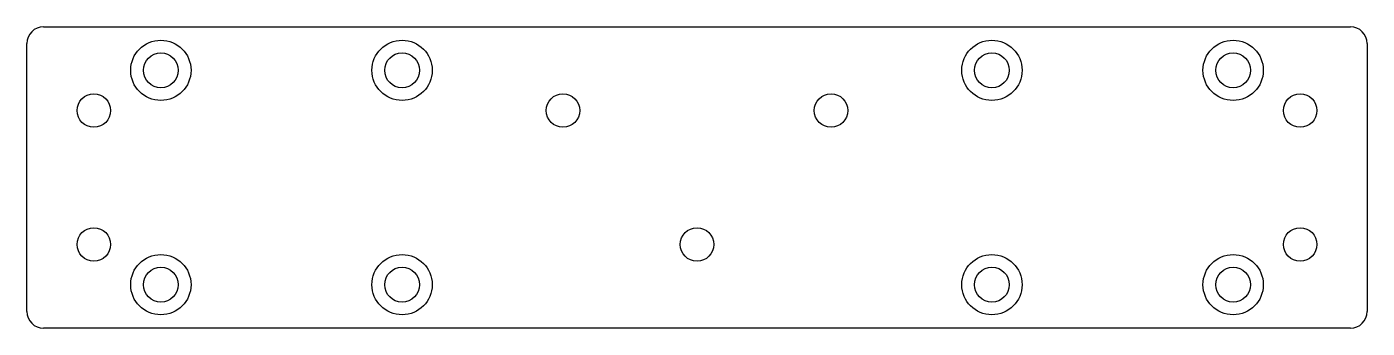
# Model space of a CAD drawing. Extents: x -100 to 100, y 38 to 82.
import ezdxf

# ---------------------------------------------------------------- set-up
doc = ezdxf.new("R2010")
doc.units = 0
doc.layers.get('0').update_dxf_attribs({"linetype": 'continuous'})

# ---------------------------------------------------------------- blocks, each defined once
blk = doc.blocks.new('FUSION')
at = {"color": 0}
for p, q in [((-97.5, 82.5), (97.5, 82.5)), ((-100, 40), (-100, 80)), ((100, 80), (100, 40)), ((97.5, 37.5), (-97.5, 37.5))]:
    blk.add_line(p, q, dxfattribs=at)
for centre, radius in [((-80, 76), 4.5), ((-44, 76), 4.5), ((44, 76), 4.5), ((80, 76), 4.5), ((-80, 76), 2.6), ((-44, 76), 2.6), ((44, 76), 2.6), ((80, 76), 2.6), ((-90, 70), 2.5), ((-20, 70), 2.5), ((20, 70), 2.5), ((90, 70), 2.5), ((-90, 50), 2.5), ((0, 50), 2.5), ((90, 50), 2.5), ((-80, 44), 4.5), ((-44, 44), 4.5), ((44, 44), 4.5), ((80, 44), 4.5), ((-80, 44), 2.6), ((-44, 44), 2.6), ((44, 44), 2.6), ((80, 44), 2.6)]:
    blk.add_circle(centre, radius, dxfattribs=at)
for centre, start, end in [((-97.5, 80), 90, -180), ((97.5, 80), 0, 90), ((-97.5, 40), -180, -90), ((97.5, 40), -90, 0)]:
    blk.add_arc(centre, 2.5, start, end, dxfattribs=at)

msp = doc.modelspace()

# ---------------------------------------------------------------- block references
at = {"color": 0}
msp.add_blockref('FUSION', (0, 0), dxfattribs=at)

doc.saveas('drawing.dxf')
